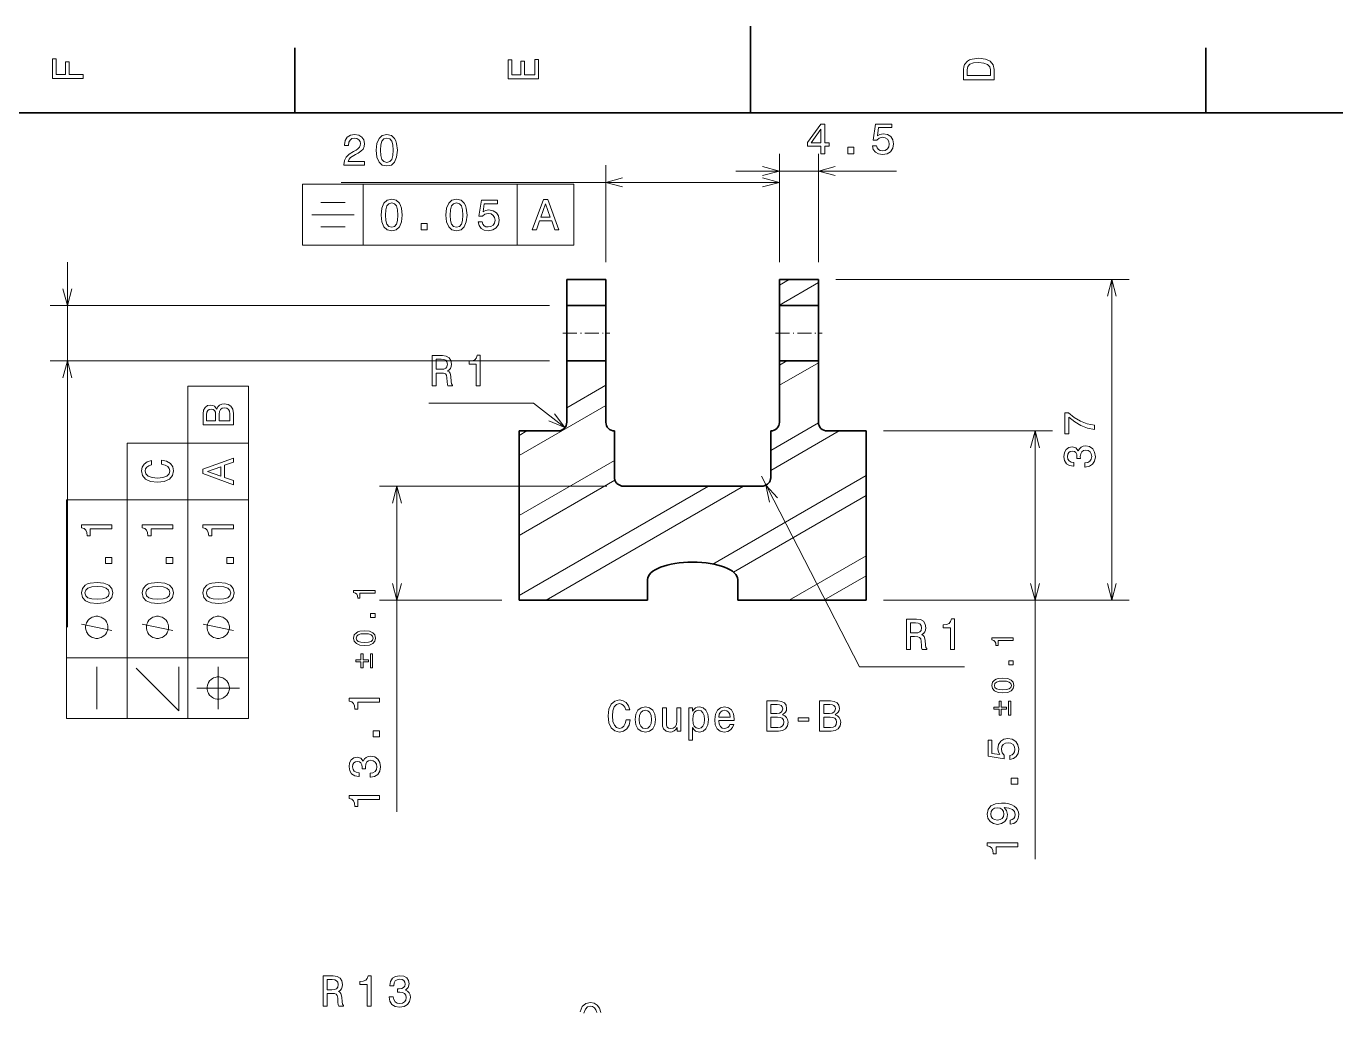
# Model space of a CAD drawing. Extents: x 0 to 420, y 0 to 297.
# Drawn here: x 126.5 to 277.5, y 183.5 to 297 of the extents above; entities that cross this region are included whole.
import ezdxf

# ---------------------------------------------------------------- set-up
doc = ezdxf.new("R2010")
doc.units = 0
doc.linetypes.add('DASHDOT', pattern=[18.5, 12, -3, 0.5, -3])

msp = doc.modelspace()

# ---------------------------------------------------------------- linework, layer by layer
at = {"color": 7, "lineweight": 35, "ltscale": 0.25}
msp.add_line((210, 287), (210, 297), dxfattribs=at)
at = {"color": 7, "lineweight": 35, "ltscale": 0.1875}
for p, q in [((157.5, 287), (157.5, 294.5)), ((262.5, 287), (262.5, 294.5))]:
    msp.add_line(p, q, dxfattribs=at)
at = {"color": 7, "lineweight": 35}
msp.add_line((410, 287), (10, 287), dxfattribs=at)
at = {"color": 7, "lineweight": 13, "ltscale": 0.312244}
for p, q in [((213.343613, 269.809387), (213.343613, 282.299164)), ((217.843613, 269.809387), (217.843613, 282.299164))]:
    msp.add_line(p, q, dxfattribs=at)
at = {"color": 7, "lineweight": 13, "ltscale": 0.279463}
for p, q in [((193.343613, 269.809387), (193.343613, 280.987915)), ((213.343613, 269.809387), (213.343613, 280.987915))]:
    msp.add_line(p, q, dxfattribs=at)
at = {"color": 7, "lineweight": 13, "ltscale": 0.462156}
msp.add_line((208.343613, 280.299164), (226.829834, 280.299164), dxfattribs=at)
at = {"color": 7, "lineweight": 13, "ltscale": 0.175}
for p, q in [((158.390213, 278.771973), (158.390213, 271.771973)), ((165.390213, 278.771973), (165.390213, 271.771973)), ((183.134308, 278.771973), (183.134308, 271.771973)), ((189.670319, 278.771973), (189.670319, 271.771973)), ((145.165482, 255.48851), (152.165482, 255.48851)), ((138.165482, 248.952484), (145.165482, 248.952484)), ((145.165482, 248.952484), (152.165482, 248.952484)), ((131.165482, 242.416458), (138.165482, 242.416458)), ((138.165482, 242.416458), (145.165482, 242.416458)), ((145.165482, 242.416458), (152.165482, 242.416458)), ((131.165482, 224.208389), (138.165482, 224.208389)), ((138.165482, 224.208389), (145.165482, 224.208389)), ((145.165482, 224.208389), (152.165482, 224.208389)), ((131.165482, 217.208389), (138.165482, 217.208389)), ((138.165482, 217.208389), (145.165482, 217.208389)), ((145.165482, 217.208389), (152.165482, 217.208389))]:
    msp.add_line(p, q, dxfattribs=at)
at = {"color": 7, "lineweight": 13}
for p, q in [((158.390213, 278.771973), (189.670319, 278.771973)), ((162.848297, 278.987915), (213.343613, 278.987915)), ((158.390213, 271.771973), (189.670319, 271.771973)), ((219.843613, 267.809387), (253.662369, 267.809387)), ((251.662369, 230.842697), (251.662369, 267.809387)), ((145.165482, 217.208389), (145.165482, 255.48851)), ((152.165482, 217.208389), (152.165482, 255.48851)), ((242.82312, 200.983337), (242.82312, 250.342697)), ((138.165482, 217.208389), (138.165482, 248.952484)), ((205.6642, 235.004288), (223.331512, 245.204514)), ((211.2659, 245.129822), (222.592453, 223.156525)), ((193.459473, 243.967697), (167.264511, 243.967697)), ((169.264511, 206.439423), (169.264511, 243.967697)), ((183.355713, 231.362076), (205.189285, 243.967697)), ((186.456116, 230.842697), (209.189285, 243.967697)), ((131.165482, 217.208389), (131.165482, 242.416458)), ((225.331512, 230.842697), (253.662369, 230.842697))]:
    msp.add_line(p, q, dxfattribs=at)
at = {"color": 34, "lineweight": 13}
for p, q in [((131.282928, 227.719315), (131.282928, 269.809387)), ((186.843613, 264.809387), (129.282928, 264.809387)), ((186.843613, 258.409363), (129.282928, 258.409363))]:
    msp.add_line(p, q, dxfattribs=at)
at = {"color": 7, "lineweight": 35, "ltscale": 0.1125}
for p, q in [((188.843613, 267.809387), (193.343613, 267.809387)), ((213.343613, 267.809387), (217.843613, 267.809387)), ((188.843613, 264.809387), (193.343613, 264.809387)), ((213.343613, 264.809387), (217.843613, 264.809387)), ((188.843613, 258.409363), (193.343613, 258.409363)), ((213.343613, 258.409363), (217.843613, 258.409363))]:
    msp.add_line(p, q, dxfattribs=at)
at = {"color": 7, "lineweight": 35, "ltscale": 0.075}
for p, q in [((188.843613, 264.809387), (188.843613, 267.809387)), ((193.343613, 264.809387), (193.343613, 267.809387)), ((213.343613, 264.809387), (213.343613, 267.809387)), ((217.843613, 264.809387), (217.843613, 267.809387))]:
    msp.add_line(p, q, dxfattribs=at)
at = {"color": 7, "lineweight": 13, "ltscale": 0.032928}
msp.add_line((213.343613, 267.150818), (214.484283, 267.809387), dxfattribs=at)
at = {"color": 7, "lineweight": 13, "ltscale": 0.129904}
for p, q in [((213.343613, 264.8414), (217.843613, 267.439484)), ((213.343613, 255.603806), (217.843613, 258.201874)), ((188.843613, 253.005722), (193.343613, 255.603806))]:
    msp.add_line(p, q, dxfattribs=at)
at = {"color": 7, "lineweight": 35, "ltscale": 0.08}
for p, q in [((188.843613, 261.609375), (188.843613, 264.809387)), ((193.343613, 261.609375), (193.343613, 264.809387)), ((213.343613, 261.609375), (213.343613, 264.809387)), ((217.843613, 261.609375), (217.843613, 264.809387)), ((188.843613, 258.409363), (188.843613, 261.609375)), ((193.343613, 258.409363), (193.343613, 261.609375)), ((213.343613, 258.409363), (213.343613, 261.609375)), ((217.843613, 258.409363), (217.843613, 261.609375))]:
    msp.add_line(p, q, dxfattribs=at)
at = {"color": 7, "lineweight": 13, "ltscale": 0.001601}
msp.add_line((193.288132, 264.809387), (193.343613, 264.8414), dxfattribs=at)
at = {"color": 7, "linetype": 'DASHDOT', "lineweight": 13, "ltscale": 0.135}
for p, q in [((188.393616, 261.609375), (193.79361, 261.609375)), ((212.893616, 261.609375), (218.29361, 261.609375))]:
    msp.add_line(p, q, dxfattribs=at)
at = {"color": 7, "lineweight": 35, "ltscale": 0.176667}
for p, q in [((188.843613, 251.342697), (188.843613, 258.409363)), ((193.343613, 251.342697), (193.343613, 258.409363)), ((213.343613, 251.342697), (213.343613, 258.409363)), ((217.843613, 251.342697), (217.843613, 258.409363))]:
    msp.add_line(p, q, dxfattribs=at)
at = {"color": 7, "lineweight": 13, "ltscale": 0.024808}
msp.add_line((213.343613, 257.913208), (214.203003, 258.409363), dxfattribs=at)
at = {"color": 7, "lineweight": 13, "ltscale": 0.301801}
for p, q in [((185.012253, 253.539825), (172.940201, 253.539825)), ((222.592453, 223.156525), (234.66449, 223.156525))]:
    msp.add_line(p, q, dxfattribs=at)
at = {"color": 7, "lineweight": 13, "ltscale": 0.288326}
msp.add_line((183.355713, 247.527893), (193.343613, 253.294403), dxfattribs=at)
at = {"color": 7, "lineweight": 13, "ltscale": 0.114596}
msp.add_line((188.633652, 250.72963), (185.012253, 253.539825), dxfattribs=at)
at = {"color": 7, "lineweight": 13, "ltscale": 0.158589}
msp.add_line((212.352478, 248.103363), (217.846146, 251.275146), dxfattribs=at)
at = {"color": 7, "lineweight": 35, "ltscale": 0.4875}
for p, q in [((183.355713, 230.842697), (183.355713, 250.342697)), ((223.331512, 230.842697), (223.331512, 250.342697))]:
    msp.add_line(p, q, dxfattribs=at)
at = {"color": 7, "lineweight": 35, "ltscale": 0.112197}
for p, q in [((183.355713, 250.342697), (187.843613, 250.342697)), ((218.843613, 250.342697), (223.331512, 250.342697))]:
    msp.add_line(p, q, dxfattribs=at)
at = {"color": 7, "lineweight": 13, "ltscale": 0.025271}
msp.add_line((183.355713, 249.83728), (184.23111, 250.342697), dxfattribs=at)
at = {"color": 7, "lineweight": 35, "ltscale": 0.134376}
for p, q in [((194.334747, 244.967697), (194.334747, 250.342743)), ((212.352478, 244.967697), (212.352478, 250.342743))]:
    msp.add_line(p, q, dxfattribs=at)
at = {"color": 7, "lineweight": 13, "ltscale": 0.227436}
msp.add_line((212.352478, 245.793976), (220.23111, 250.342697), dxfattribs=at)
at = {"color": 7, "lineweight": 13, "ltscale": 0.48729}
for p, q in [((225.331512, 250.342697), (244.82312, 250.342697)), ((225.331512, 230.842697), (244.82312, 230.842697))]:
    msp.add_line(p, q, dxfattribs=at)
at = {"color": 7, "lineweight": 13, "ltscale": 0.316937}
msp.add_line((183.355713, 240.599686), (194.334747, 246.938431), dxfattribs=at)
at = {"color": 7, "lineweight": 13, "ltscale": 0.318495}
msp.add_line((183.355713, 238.290283), (194.388718, 244.660187), dxfattribs=at)
at = {"color": 7, "lineweight": 35, "ltscale": 0.394207}
msp.add_line((195.459473, 243.967697), (211.227753, 243.967697), dxfattribs=at)
at = {"color": 7, "lineweight": 13, "ltscale": 0.441245}
msp.add_line((208.046341, 234.070221), (223.331512, 242.895111), dxfattribs=at)
at = {"color": 7, "lineweight": 13, "ltscale": 0.256211}
msp.add_line((214.456116, 230.842697), (223.331512, 235.966904), dxfattribs=at)
at = {"color": 7, "lineweight": 35, "ltscale": 0.000256}
msp.add_line((203.348724, 235.217651), (203.338501, 235.217651), dxfattribs=at)
at = {"color": 7, "lineweight": 35, "ltscale": 0.059375}
for p, q in [((198.137421, 233.217697), (198.137421, 230.842697)), ((208.549805, 233.217697), (208.549805, 230.842697))]:
    msp.add_line(p, q, dxfattribs=at)
at = {"color": 7, "lineweight": 13, "ltscale": 0.14074}
msp.add_line((218.456116, 230.842697), (223.331512, 233.657501), dxfattribs=at)
at = {"color": 7, "lineweight": 13, "ltscale": 0.35228}
msp.add_line((181.355713, 230.842697), (167.264511, 230.842697), dxfattribs=at)
at = {"color": 7, "lineweight": 35, "ltscale": 0.369543}
for p, q in [((183.355713, 230.842697), (198.137421, 230.842697)), ((208.549805, 230.842697), (223.331512, 230.842697))]:
    msp.add_line(p, q, dxfattribs=at)
at = {"color": 7, "lineweight": 13}
for points in [[(133.083206, 290.966156), (133.083206, 291.43515), (131.474411, 291.43515), (131.474411, 292.907776), (131.055832, 292.907776), (131.055832, 291.43515), (130.006836, 291.43515), (130.006836, 293.245697), (129.583206, 293.245697), (129.583206, 290.966156)], [(185.583206, 290.940918), (185.583206, 293.159943), (185.159576, 293.159943), (185.159576, 291.404907), (183.974411, 291.404907), (183.974411, 292.968292), (183.555832, 292.968292), (183.555832, 291.404907), (182.506836, 291.404907), (182.506836, 293.119598), (182.083206, 293.119598), (182.083206, 290.940918)], [(234.583206, 291.994965), (234.583206, 290.829987), (238.083206, 290.829987), (238.083206, 291.994965), (237.97226, 292.544678), (237.634354, 292.953186), (237.084641, 293.205353), (236.333206, 293.296112), (235.566635, 293.215424), (235.264038, 293.114563), (235.021973, 292.973358), (234.694153, 292.56485), (234.613464, 292.297546)], [(235.001801, 291.959656), (235.077438, 292.342957), (235.309433, 292.605194), (235.722977, 292.761536), (236.333206, 292.811951), (236.923264, 292.7565), (237.336807, 292.600159), (237.583923, 292.332855), (237.664612, 291.959656), (237.664612, 291.299011), (235.001801, 291.299011)], [(218.117157, 282.299164), (218.571045, 282.299164), (218.571045, 283.166595), (219.070328, 283.166595), (219.070328, 283.570068), (218.571045, 283.570068), (218.571045, 285.723511), (218.112122, 285.723511), (216.578979, 283.610413), (216.578979, 283.166595), (218.117157, 283.166595)], [(224.061111, 283.211975), (224.172058, 282.798431), (224.419174, 282.475677), (224.782288, 282.273956), (225.246262, 282.198303), (225.75563, 282.289063), (226.154053, 282.536194), (226.406204, 282.929565), (226.502029, 283.433899), (226.41629, 283.902893), (226.174225, 284.271057), (225.795975, 284.508087), (225.306778, 284.593842), (224.928543, 284.533325), (224.636032, 284.366882), (224.777252, 285.309967), (226.310394, 285.309967), (226.310394, 285.723511), (224.439346, 285.723511), (224.161972, 283.867615), (224.56543, 283.867615), (224.857941, 284.104645), (225.23114, 284.190369), (225.553894, 284.134888), (225.801025, 283.973511), (225.957367, 283.72641), (226.012833, 283.408661), (225.957367, 283.090942), (225.795975, 282.843842), (225.548859, 282.6875), (225.23114, 282.632019), (224.963837, 282.667328), (224.75708, 282.783325), (224.605774, 282.964874), (224.530121, 283.211975)], [(163.135773, 280.987915), (165.541382, 280.987915), (165.541382, 281.421631), (163.640091, 281.421631), (163.746002, 281.658661), (163.927551, 281.855347), (164.48735, 282.213409), (164.784912, 282.364716), (165.117752, 282.581573), (165.354797, 282.83374), (165.490952, 283.131287), (165.541382, 283.469177), (165.455658, 283.892822), (165.218628, 284.225677), (164.855515, 284.437469), (164.38649, 284.513123), (163.902344, 284.427399), (163.53418, 284.190369), (163.29715, 283.812134), (163.216461, 283.312836), (163.216461, 283.242249), (163.6754, 283.242249), (163.6754, 283.282593), (163.720779, 283.625519), (163.856949, 283.877686), (164.073807, 284.039063), (164.361267, 284.094543), (164.653778, 284.044098), (164.870636, 283.91803), (165.011841, 283.721344), (165.062286, 283.474243), (165.026978, 283.242249), (164.931152, 283.045563), (164.769775, 282.874084), (164.547867, 282.722778), (164.25032, 282.561401), (163.756088, 282.248718), (163.408112, 281.915863), (163.201324, 281.512421), (163.135773, 281.003052)], [(166.886917, 282.697571), (166.96257, 281.905792), (167.1996, 281.340942), (167.57785, 280.997986), (168.102341, 280.887054), (168.621796, 280.997986), (169.000031, 281.340942), (169.232025, 281.905792), (169.312714, 282.697571), (169.232025, 283.484314), (169.1362, 283.796997), (169.000031, 284.054199), (168.621796, 284.397125), (168.102341, 284.513123), (167.57785, 284.397125), (167.1996, 284.049164), (166.96257, 283.484314)], [(167.371063, 282.697571), (167.411423, 283.3078), (167.537506, 283.746552), (167.764435, 284.003754), (168.102341, 284.094543), (168.435196, 284.003754), (168.66214, 283.746552), (168.788223, 283.3078), (168.828568, 282.697571), (168.788223, 282.082306), (168.66214, 281.643524), (168.435196, 281.386322), (168.102341, 281.300598), (167.764435, 281.386322), (167.537506, 281.643524), (167.411423, 282.082306)], [(217.002609, 283.570068), (218.117157, 285.138489), (218.117157, 283.570068)], [(221.227814, 282.299164), (221.923782, 282.299164), (221.923782, 283.050598), (221.227814, 283.050598)], [(173.333572, 255.539825), (173.802597, 255.539825), (173.802597, 257.017487), (174.281708, 257.017487), (174.634735, 257.00235), (174.856628, 256.931763), (174.977676, 256.76532), (175.028107, 256.467773), (175.053314, 256.013885), (175.083572, 255.716339), (175.144104, 255.539825), (175.67363, 255.539825), (175.67363, 255.635651), (175.557648, 255.776855), (175.517303, 256.039093), (175.481995, 256.603943), (175.396255, 257.022522), (175.280258, 257.153656), (175.098709, 257.249481), (175.300446, 257.375549), (175.44165, 257.552063), (175.532425, 257.773987), (175.562683, 258.04126), (175.492081, 258.464905), (175.290344, 258.782623), (174.957504, 258.974274), (174.503601, 259.039825), (173.333572, 259.039825)], [(174.372482, 258.611145), (174.680115, 258.580902), (174.896973, 258.485077), (175.033142, 258.308563), (175.078537, 258.031189), (175.028107, 257.738678), (174.891937, 257.562164), (174.659943, 257.471375), (174.342224, 257.446167), (173.802597, 257.446167), (173.802597, 258.611145)], [(178.403458, 255.539825), (178.862396, 255.539825), (178.862396, 259.065033), (178.519455, 259.065033), (178.42868, 258.757416), (178.247131, 258.550629), (177.969742, 258.429596), (177.586456, 258.389252), (177.586456, 258.031189), (178.403458, 258.031189)], [(249.662369, 250.493042), (249.662369, 251.002411), (248.830231, 251.168823), (248.053574, 251.461334), (247.332397, 251.874878), (246.656601, 252.414505), (246.238022, 252.414505), (246.238022, 250.013931), (246.696945, 250.013931), (246.696945, 251.930359), (247.377777, 251.37561), (248.088882, 250.957016), (248.845367, 250.664505)], [(248.562943, 246.187134), (248.598251, 246.187134), (249.082397, 246.267822), (249.445511, 246.504852), (249.67749, 246.878052), (249.763229, 247.372284), (249.67749, 247.89679), (249.455597, 248.290161), (249.10257, 248.542313), (248.648682, 248.633087), (248.351135, 248.592743), (248.109055, 248.481796), (247.922455, 248.300247), (247.786285, 248.058167), (247.513947, 248.385971), (247.080231, 248.501968), (246.686859, 248.426331), (246.389313, 248.209457), (246.202713, 247.856445), (246.137146, 247.372284), (246.21785, 246.918396), (246.439743, 246.570419), (246.79277, 246.343475), (247.261795, 246.267822), (247.297089, 246.267822), (247.297089, 246.716675), (246.974335, 246.757019), (246.74234, 246.888138), (246.601135, 247.09996), (246.55069, 247.397507), (246.591034, 247.65976), (246.696945, 247.851395), (246.868423, 247.967392), (247.100403, 248.012772), (247.347534, 247.967392), (247.513947, 247.846344), (247.614822, 247.634537), (247.645081, 247.347076), (247.64003, 247.150391), (248.038452, 247.150391), (248.028366, 247.397507), (248.073761, 247.715225), (248.194794, 247.952255), (248.391479, 248.093475), (248.648682, 248.143906), (248.941193, 248.088425), (249.158051, 247.942169), (249.29422, 247.71019), (249.3396, 247.402542), (249.289169, 247.084824), (249.137878, 246.852829), (248.895798, 246.706589), (248.562943, 246.651108)], [(136.415482, 239.057663), (136.415482, 239.516602), (132.890259, 239.516602), (132.890259, 239.17366), (133.197906, 239.082886), (133.404678, 238.901321), (133.525711, 238.623947), (133.566055, 238.240662), (133.924133, 238.240662), (133.924133, 239.057663)], [(143.415482, 239.057663), (143.415482, 239.516602), (139.890259, 239.516602), (139.890259, 239.17366), (140.197906, 239.082886), (140.404678, 238.901321), (140.525711, 238.623947), (140.566055, 238.240662), (140.924133, 238.240662), (140.924133, 239.057663)], [(150.415482, 239.057663), (150.415482, 239.516602), (146.890259, 239.516602), (146.890259, 239.17366), (147.197906, 239.082886), (147.404678, 238.901321), (147.525711, 238.623947), (147.566055, 238.240662), (147.924133, 238.240662), (147.924133, 239.057663)], [(136.415482, 235.064438), (136.415482, 235.760406), (135.664047, 235.760406), (135.664047, 235.064438)], [(143.415482, 235.064438), (143.415482, 235.760406), (142.664047, 235.760406), (142.664047, 235.064438)], [(150.415482, 235.064438), (150.415482, 235.760406), (149.664047, 235.760406), (149.664047, 235.064438)], [(134.705826, 230.460983), (135.49762, 230.536636), (136.062454, 230.773666), (136.405396, 231.151901), (136.516342, 231.676407), (136.405396, 232.195847), (136.062454, 232.574097), (135.49762, 232.806076), (134.705826, 232.88678), (133.919083, 232.806076), (133.6064, 232.710266), (133.349197, 232.574097), (133.006256, 232.195847), (132.890259, 231.676407), (133.006256, 231.151901), (133.354248, 230.773666), (133.919083, 230.536636)], [(141.705826, 230.460983), (142.49762, 230.536636), (143.062454, 230.773666), (143.405396, 231.151901), (143.516342, 231.676407), (143.405396, 232.195847), (143.062454, 232.574097), (142.49762, 232.806076), (141.705826, 232.88678), (140.919083, 232.806076), (140.6064, 232.710266), (140.349197, 232.574097), (140.006256, 232.195847), (139.890259, 231.676407), (140.006256, 231.151901), (140.354248, 230.773666), (140.919083, 230.536636)], [(148.705826, 230.460983), (149.49762, 230.536636), (150.062454, 230.773666), (150.405396, 231.151901), (150.516342, 231.676407), (150.405396, 232.195847), (150.062454, 232.574097), (149.49762, 232.806076), (148.705826, 232.88678), (147.919083, 232.806076), (147.6064, 232.710266), (147.349197, 232.574097), (147.006256, 232.195847), (146.890259, 231.676407), (147.006256, 231.151901), (147.354248, 230.773666), (147.919083, 230.536636)], [(134.705826, 230.945129), (134.095596, 230.985474), (133.65683, 231.111557), (133.399628, 231.338501), (133.308853, 231.676407), (133.399628, 232.009247), (133.65683, 232.236206), (134.095596, 232.362274), (134.705826, 232.402618), (135.321106, 232.362274), (135.759857, 232.236206), (136.017059, 232.009247), (136.102798, 231.676407), (136.017059, 231.338501), (135.759857, 231.111557), (135.321106, 230.985474)], [(141.705826, 230.945129), (141.095596, 230.985474), (140.65683, 231.111557), (140.399628, 231.338501), (140.308853, 231.676407), (140.399628, 232.009247), (140.65683, 232.236206), (141.095596, 232.362274), (141.705826, 232.402618), (142.321106, 232.362274), (142.759857, 232.236206), (143.017059, 232.009247), (143.102798, 231.676407), (143.017059, 231.338501), (142.759857, 231.111557), (142.321106, 230.985474)], [(148.705826, 230.945129), (148.095596, 230.985474), (147.65683, 231.111557), (147.399628, 231.338501), (147.308853, 231.676407), (147.399628, 232.009247), (147.65683, 232.236206), (148.095596, 232.362274), (148.705826, 232.402618), (149.321106, 232.362274), (149.759857, 232.236206), (150.017059, 232.009247), (150.102798, 231.676407), (150.017059, 231.338501), (149.759857, 231.111557), (149.321106, 230.985474)], [(166.739502, 231.628235), (166.739502, 231.949493), (164.271851, 231.949493), (164.271851, 231.709427), (164.487213, 231.645889), (164.631943, 231.518799), (164.716675, 231.324631), (164.744904, 231.056335), (164.99556, 231.056335), (164.99556, 231.628235)], [(134.665482, 228.99173), (134.548813, 228.99173), (134.315475, 228.933395), (134.140488, 228.875061), (134.023819, 228.816727), (133.848816, 228.700058), (133.673813, 228.525055), (133.557144, 228.350052), (133.49881, 228.233383), (133.440475, 228.058395), (133.382141, 227.825058), (133.382141, 227.708389), (133.382141, 227.591721), (133.440475, 227.358383), (133.49881, 227.183395), (133.557144, 227.066727), (133.673813, 226.891724), (133.848816, 226.716721), (134.023819, 226.600052), (134.140488, 226.541718), (134.315475, 226.483383), (134.548813, 226.425049), (134.665482, 226.425049), (134.78215, 226.425049), (135.015488, 226.483383), (135.190475, 226.541718), (135.307144, 226.600052), (135.482147, 226.716721), (135.65715, 226.891724), (135.773819, 227.066727), (135.832153, 227.183395), (135.890488, 227.358383), (135.948822, 227.591721), (135.948822, 227.708389), (135.948822, 227.825058), (135.890488, 228.058395), (135.832153, 228.233383), (135.773819, 228.350052), (135.65715, 228.525055), (135.482147, 228.700058), (135.307144, 228.816727), (135.190475, 228.875061), (135.015488, 228.933395), (134.78215, 228.99173)], [(141.665482, 228.99173), (141.548813, 228.99173), (141.315475, 228.933395), (141.140488, 228.875061), (141.023819, 228.816727), (140.848816, 228.700058), (140.673813, 228.525055), (140.557144, 228.350052), (140.49881, 228.233383), (140.440475, 228.058395), (140.382141, 227.825058), (140.382141, 227.708389), (140.382141, 227.591721), (140.440475, 227.358383), (140.49881, 227.183395), (140.557144, 227.066727), (140.673813, 226.891724), (140.848816, 226.716721), (141.023819, 226.600052), (141.140488, 226.541718), (141.315475, 226.483383), (141.548813, 226.425049), (141.665482, 226.425049), (141.78215, 226.425049), (142.015488, 226.483383), (142.190475, 226.541718), (142.307144, 226.600052), (142.482147, 226.716721), (142.65715, 226.891724), (142.773819, 227.066727), (142.832153, 227.183395), (142.890488, 227.358383), (142.948822, 227.591721), (142.948822, 227.708389), (142.948822, 227.825058), (142.890488, 228.058395), (142.832153, 228.233383), (142.773819, 228.350052), (142.65715, 228.525055), (142.482147, 228.700058), (142.307144, 228.816727), (142.190475, 228.875061), (142.015488, 228.933395), (141.78215, 228.99173)], [(148.665482, 228.99173), (148.548813, 228.99173), (148.315475, 228.933395), (148.140488, 228.875061), (148.023819, 228.816727), (147.848816, 228.700058), (147.673813, 228.525055), (147.557144, 228.350052), (147.49881, 228.233383), (147.440475, 228.058395), (147.382141, 227.825058), (147.382141, 227.708389), (147.382141, 227.591721), (147.440475, 227.358383), (147.49881, 227.183395), (147.557144, 227.066727), (147.673813, 226.891724), (147.848816, 226.716721), (148.023819, 226.600052), (148.140488, 226.541718), (148.315475, 226.483383), (148.548813, 226.425049), (148.665482, 226.425049), (148.78215, 226.425049), (149.015488, 226.483383), (149.190475, 226.541718), (149.307144, 226.600052), (149.482147, 226.716721), (149.65715, 226.891724), (149.773819, 227.066727), (149.832153, 227.183395), (149.890488, 227.358383), (149.948822, 227.591721), (149.948822, 227.708389), (149.948822, 227.825058), (149.890488, 228.058395), (149.832153, 228.233383), (149.773819, 228.350052), (149.65715, 228.525055), (149.482147, 228.700058), (149.307144, 228.816727), (149.190475, 228.875061), (149.015488, 228.933395), (148.78215, 228.99173)], [(166.739502, 228.832977), (166.739502, 229.320145), (166.213501, 229.320145), (166.213501, 228.832977)], [(227.985825, 225.156525), (228.454849, 225.156525), (228.454849, 226.634186), (228.933945, 226.634186), (229.286972, 226.619064), (229.508881, 226.548462), (229.629913, 226.382034), (229.680344, 226.084473), (229.705566, 225.630585), (229.735825, 225.333038), (229.796341, 225.156525), (230.325882, 225.156525), (230.325882, 225.25235), (230.209885, 225.393555), (230.16954, 225.655807), (230.134232, 226.220642), (230.048508, 226.639236), (229.93251, 226.770355), (229.750946, 226.86618), (229.952682, 226.992264), (230.093887, 227.168777), (230.184662, 227.390671), (230.214935, 227.657959), (230.144318, 228.081589), (229.942596, 228.399323), (229.609741, 228.590958), (229.155853, 228.656525), (227.985825, 228.656525)], [(229.024719, 228.227844), (229.332367, 228.197586), (229.549225, 228.101776), (229.685394, 227.925262), (229.730774, 227.647873), (229.680344, 227.355377), (229.544174, 227.178864), (229.312195, 227.088074), (228.994476, 227.062866), (228.454849, 227.062866), (228.454849, 228.227844)], [(233.05571, 225.156525), (233.514648, 225.156525), (233.514648, 228.681732), (233.171707, 228.681732), (233.080933, 228.3741), (232.899368, 228.167328), (232.621994, 228.046295), (232.238708, 228.005951), (232.238708, 227.647873), (233.05571, 227.647873)], [(165.542755, 225.61055), (166.097, 225.663513), (166.492386, 225.829437), (166.732452, 226.094193), (166.81012, 226.461349), (166.732452, 226.824966), (166.492386, 227.089737), (166.097, 227.252121), (165.542755, 227.308609), (164.992035, 227.252121), (164.773163, 227.185043), (164.593109, 227.089737), (164.353058, 226.824966), (164.271851, 226.461349), (164.353058, 226.094193), (164.596649, 225.829437), (164.992035, 225.663513)], [(165.542755, 225.949463), (165.115585, 225.977707), (164.808456, 226.065964), (164.628418, 226.224823), (164.564865, 226.461349), (164.628418, 226.694336), (164.808456, 226.85321), (165.115585, 226.941467), (165.542755, 226.969696), (165.97345, 226.941467), (166.280579, 226.85321), (166.460617, 226.694336), (166.52063, 226.461349), (166.460617, 226.224823), (166.280579, 226.065964), (165.97345, 225.977707)], [(240.298126, 226.17215), (240.298126, 226.493408), (237.830475, 226.493408), (237.830475, 226.253342), (238.045807, 226.189804), (238.190552, 226.062714), (238.275284, 225.868546), (238.303528, 225.60025), (238.554169, 225.60025), (238.554169, 226.17215)], [(165.96991, 223.722565), (165.96991, 223.966156), (165.359177, 223.966156), (165.359177, 224.665146), (165.119125, 224.665146), (165.119125, 223.966156), (164.511917, 223.966156), (164.511917, 223.722565), (165.119125, 223.722565), (165.119125, 223.023575), (165.359177, 223.023575), (165.359177, 223.722565)], [(166.209976, 223.023575), (166.453552, 223.023575), (166.453552, 224.665146), (166.209976, 224.665146)], [(240.298126, 223.376892), (240.298126, 223.864059), (239.77211, 223.864059), (239.77211, 223.376892)], [(148.665482, 221.99173), (148.548813, 221.99173), (148.315475, 221.933395), (148.140488, 221.875061), (148.023819, 221.816727), (147.848816, 221.700058), (147.673813, 221.525055), (147.557144, 221.350052), (147.49881, 221.233383), (147.440475, 221.058395), (147.382141, 220.825058), (147.382141, 220.708389), (147.382141, 220.591721), (147.440475, 220.358383), (147.49881, 220.183395), (147.557144, 220.066727), (147.673813, 219.891724), (147.848816, 219.716721), (148.023819, 219.600052), (148.140488, 219.541718), (148.315475, 219.483383), (148.548813, 219.425064), (148.665482, 219.425064), (148.78215, 219.425064), (149.015488, 219.483383), (149.190475, 219.541718), (149.307144, 219.600052), (149.482147, 219.716721), (149.65715, 219.891724), (149.773819, 220.066727), (149.832153, 220.183395), (149.890488, 220.358383), (149.948822, 220.591721), (149.948822, 220.708389), (149.948822, 220.825058), (149.890488, 221.058395), (149.832153, 221.233383), (149.773819, 221.350052), (149.65715, 221.525055), (149.482147, 221.700058), (149.307144, 221.816727), (149.190475, 221.875061), (149.015488, 221.933395), (148.78215, 221.99173)], [(239.101364, 220.154465), (239.655609, 220.207428), (240.050995, 220.373352), (240.291061, 220.638123), (240.368729, 221.005264), (240.291061, 221.368881), (240.050995, 221.633652), (239.655609, 221.796036), (239.101364, 221.852524), (238.550644, 221.796036), (238.331757, 221.728973), (238.151718, 221.633652), (237.911667, 221.368881), (237.830475, 221.005264), (237.911667, 220.638123), (238.155243, 220.373352), (238.550644, 220.207428)], [(239.101364, 220.493378), (238.674194, 220.521622), (238.367065, 220.609879), (238.187027, 220.768738), (238.123474, 221.005264), (238.187027, 221.238251), (238.367065, 221.397125), (238.674194, 221.485382), (239.101364, 221.513611), (239.532043, 221.485382), (239.839188, 221.397125), (240.019226, 221.238251), (240.079239, 221.005264), (240.019226, 220.768738), (239.839188, 220.609879), (239.532043, 220.521622)], [(167.264511, 219.074738), (167.264511, 219.533661), (163.739288, 219.533661), (163.739288, 219.190735), (164.046936, 219.099945), (164.253708, 218.918396), (164.374741, 218.641022), (164.415085, 218.257736), (164.773163, 218.257736), (164.773163, 219.074738)], [(195.678619, 217.037216), (195.577759, 216.613586), (195.411331, 216.310989), (195.179352, 216.12439), (194.907013, 216.063873), (194.579208, 216.154663), (194.322006, 216.426987), (194.150528, 216.870789), (194.095047, 217.486069), (194.150528, 218.096298), (194.316956, 218.545151), (194.574158, 218.817474), (194.907013, 218.9133), (195.149094, 218.862869), (195.355865, 218.721664), (195.517242, 218.49472), (195.628189, 218.182037), (196.1073, 218.182037), (195.956009, 218.661148), (195.693756, 219.024246), (195.335693, 219.251205), (194.907013, 219.331894), (194.372437, 219.205811), (193.963928, 218.852783), (193.701675, 218.272812), (193.610901, 217.486069), (193.701675, 216.699326), (193.963928, 216.119354), (194.372437, 215.761292), (194.907013, 215.640244), (195.376038, 215.736069), (195.754272, 216.003357), (196.021561, 216.442123), (196.162781, 217.037216)], [(213.70816, 217.627274), (214.061188, 217.919785), (214.151978, 218.11647), (214.182236, 218.358551), (214.116669, 218.736786), (213.919983, 219.009125), (213.602264, 219.175552), (213.158447, 219.236069), (211.912781, 219.236069), (211.912781, 215.736069), (213.229065, 215.736069), (213.698074, 215.806671), (214.046066, 216.013443), (214.262924, 216.341263), (214.338562, 216.785065), (214.293182, 217.082611), (214.17215, 217.329727), (213.975464, 217.511292)], [(219.780212, 217.627274), (220.13324, 217.919785), (220.224014, 218.11647), (220.254272, 218.358551), (220.188721, 218.736786), (219.992035, 219.009125), (219.674301, 219.175552), (219.230499, 219.236069), (217.984818, 219.236069), (217.984818, 215.736069), (219.301102, 215.736069), (219.770126, 215.806671), (220.118103, 216.013443), (220.334961, 216.341263), (220.410614, 216.785065), (220.365234, 217.082611), (220.244186, 217.329727), (220.047501, 217.511292)], [(239.528519, 218.266479), (239.528519, 218.510071), (238.917786, 218.510071), (238.917786, 219.209061), (238.677734, 219.209061), (238.677734, 218.510071), (238.070526, 218.510071), (238.070526, 218.266479), (238.677734, 218.266479), (238.677734, 217.56749), (238.917786, 217.56749), (238.917786, 218.266479)], [(239.768585, 217.56749), (240.012177, 217.56749), (240.012177, 219.209061), (239.768585, 219.209061)], [(196.72258, 217.087646), (196.803268, 216.472382), (197.035248, 216.018494), (197.403412, 215.736069), (197.897644, 215.640244), (198.386841, 215.736069), (198.75499, 216.013443), (198.986984, 216.467331), (199.072723, 217.087646), (198.986984, 217.702927), (198.75499, 218.161865), (198.386841, 218.43924), (197.897644, 218.5401), (197.403412, 218.43924), (197.035248, 218.156815), (196.803268, 217.702927)], [(197.176468, 217.092697), (197.221848, 217.546585), (197.363068, 217.87439), (197.590012, 218.076126), (197.897644, 218.146729), (198.200241, 218.076126), (198.427185, 217.87944), (198.56839, 217.546585), (198.618835, 217.092697), (198.56839, 216.633759), (198.427185, 216.300903), (198.200241, 216.099182), (197.897644, 216.033615), (197.590012, 216.099182), (197.363068, 216.300903), (197.221848, 216.633759)], [(201.977615, 218.444275), (201.533813, 218.444275), (201.533813, 216.880875), (201.483383, 216.517776), (201.337128, 216.255524), (201.110184, 216.094131), (200.812637, 216.043701), (200.575607, 216.084045), (200.424301, 216.205093), (200.338562, 216.411865), (200.31839, 216.704361), (200.31839, 218.444275), (199.874588, 218.444275), (199.874588, 216.664017), (199.889725, 216.305954), (199.98555, 216.008408), (200.278046, 215.736069), (200.74707, 215.640244), (200.999237, 215.675552), (201.216095, 215.766327), (201.402695, 215.922668), (201.553986, 216.149612), (201.553986, 215.736069), (201.977615, 215.736069)], [(203.34433, 218.025696), (203.34433, 218.444275), (202.900528, 218.444275), (202.900528, 214.687073), (203.34433, 214.687073), (203.34433, 216.149612), (203.500671, 215.912582), (203.677185, 215.756241), (204.120987, 215.640244), (204.544617, 215.736069), (204.877472, 216.023529), (205.09433, 216.477417), (205.175018, 217.092697), (205.09433, 217.702927), (204.877472, 218.156815), (204.544617, 218.43924), (204.120987, 218.5401), (203.878922, 218.509842), (203.67215, 218.414017), (203.495636, 218.25264)], [(204.045349, 216.038666), (203.747787, 216.104218), (203.53093, 216.305954), (203.39476, 216.633759), (203.34938, 217.092697), (203.39476, 217.546585), (203.53093, 217.87439), (203.747787, 218.071075), (204.045349, 218.141693), (204.317673, 218.071075), (204.534531, 217.869354), (204.6707, 217.54155), (204.72113, 217.092697), (204.6707, 216.638809), (204.534531, 216.305954), (204.317673, 216.104218)], [(206.350098, 216.961578), (208.12532, 216.961578), (208.130356, 217.16835), (208.049667, 217.748322), (207.827759, 218.182037), (207.474731, 218.444275), (207.005722, 218.5401), (206.546783, 218.43924), (206.193756, 218.156815), (205.966812, 217.697891), (205.886124, 217.092697), (205.961761, 216.472382), (206.188721, 216.018494), (206.536697, 215.736069), (206.990585, 215.640244), (207.383957, 215.705811), (207.706726, 215.877274), (207.943756, 216.149612), (208.079926, 216.512726), (207.641159, 216.512726), (207.550385, 216.310989), (207.419266, 216.159698), (207.046066, 216.038666), (206.758606, 216.094131), (206.541733, 216.270645), (206.400528, 216.558121), (206.350098, 216.946442)], [(206.350098, 217.334778), (206.405579, 217.682755), (206.541733, 217.939957), (206.748505, 218.096298), (207.020844, 218.151779), (207.288132, 218.096298), (207.494904, 217.939957), (207.620987, 217.682755), (207.666382, 217.334778)], [(213.062637, 217.783615), (212.376755, 217.783615), (212.376755, 218.817474), (213.102982, 218.817474), (213.375305, 218.787216), (213.566956, 218.696442), (213.682953, 218.5401), (213.723297, 218.308121), (213.677902, 218.076126), (213.55687, 217.914749), (213.350098, 217.813873)], [(213.173584, 216.154663), (212.376755, 216.154663), (212.376755, 217.359985), (213.128189, 217.359985), (213.445923, 217.324692), (213.672867, 217.218781), (213.809036, 217.037216), (213.854416, 216.774979), (213.809036, 216.497589), (213.682953, 216.305954), (213.47113, 216.189957)], [(219.134674, 217.783615), (218.448807, 217.783615), (218.448807, 218.817474), (219.175018, 218.817474), (219.447357, 218.787216), (219.639008, 218.696442), (219.755005, 218.5401), (219.795349, 218.308121), (219.749954, 218.076126), (219.628922, 217.914749), (219.42215, 217.813873)], [(219.245636, 216.154663), (218.448807, 216.154663), (218.448807, 217.359985), (219.200241, 217.359985), (219.51796, 217.324692), (219.744904, 217.218781), (219.881073, 217.037216), (219.926468, 216.774979), (219.881073, 216.497589), (219.755005, 216.305954), (219.543182, 216.189957)], [(215.503555, 216.890961), (216.724014, 216.890961), (216.724014, 217.289383), (215.503555, 217.289383)], [(167.264511, 215.081512), (167.264511, 215.777466), (166.513062, 215.777466), (166.513062, 215.081512)], [(239.910294, 212.45871), (240.323837, 212.569656), (240.646606, 212.816772), (240.848328, 213.179886), (240.923981, 213.64386), (240.833206, 214.153229), (240.58609, 214.551651), (240.192719, 214.803802), (239.688385, 214.899628), (239.219376, 214.813889), (238.851227, 214.571823), (238.614182, 214.193573), (238.528442, 213.704376), (238.588974, 213.326141), (238.755402, 213.03363), (237.812317, 213.174835), (237.812317, 214.707977), (237.398773, 214.707977), (237.398773, 212.836945), (239.254669, 212.55957), (239.254669, 212.963028), (239.017639, 213.255539), (238.931915, 213.628738), (238.987381, 213.951508), (239.148773, 214.198624), (239.395889, 214.354965), (239.713608, 214.410431), (240.031342, 214.354965), (240.278442, 214.193573), (240.434784, 213.946457), (240.490265, 213.628738), (240.454956, 213.36145), (240.338974, 213.154663), (240.15741, 213.003372), (239.910294, 212.927719)], [(166.165085, 210.422577), (166.200394, 210.422577), (166.68454, 210.503265), (167.047653, 210.740295), (167.279633, 211.113495), (167.365372, 211.607727), (167.279633, 212.132233), (167.057739, 212.525604), (166.704712, 212.777756), (166.250824, 212.86853), (165.953278, 212.828186), (165.711197, 212.717239), (165.524597, 212.53569), (165.388428, 212.29361), (165.116089, 212.621414), (164.682373, 212.737411), (164.289001, 212.661758), (163.991455, 212.444901), (163.804855, 212.091873), (163.739288, 211.607727), (163.819992, 211.153839), (164.041885, 210.805862), (164.394913, 210.578918), (164.863937, 210.503265), (164.899231, 210.503265), (164.899231, 210.952118), (164.576477, 210.992462), (164.344482, 211.123581), (164.203278, 211.335388), (164.152832, 211.63295), (164.193176, 211.895187), (164.299088, 212.086838), (164.470566, 212.202835), (164.702545, 212.248215), (164.949677, 212.202835), (165.116089, 212.081787), (165.216965, 211.86998), (165.247223, 211.58252), (165.242172, 211.385834), (165.640594, 211.385834), (165.630508, 211.63295), (165.675903, 211.950668), (165.796936, 212.187698), (165.993622, 212.328918), (166.250824, 212.379349), (166.543335, 212.323868), (166.760193, 212.177612), (166.896362, 211.945618), (166.941742, 211.637985), (166.891312, 211.320267), (166.740021, 211.088272), (166.49794, 210.942017), (166.165085, 210.886551)], [(240.82312, 209.625427), (240.82312, 210.321381), (240.071686, 210.321381), (240.071686, 209.625427)], [(167.264511, 207.866669), (167.264511, 208.325592), (163.739288, 208.325592), (163.739288, 207.982666), (164.046936, 207.891876), (164.253708, 207.710327), (164.374741, 207.432953), (164.415085, 207.049652), (164.773163, 207.049652), (164.773163, 207.866669)], [(239.955688, 205.027008), (240.354095, 205.102661), (240.661743, 205.319519), (240.853378, 205.662445), (240.923981, 206.116333), (240.888687, 206.413895), (240.797913, 206.681183), (240.641571, 206.908127), (240.419662, 207.099762), (240.142288, 207.251068), (239.799347, 207.362015), (239.405975, 207.427582), (238.952087, 207.452789), (238.240982, 207.367065), (237.721527, 207.119949), (237.408859, 206.726578), (237.297913, 206.186951), (237.388687, 205.692719), (237.630753, 205.319519), (238.003952, 205.077438), (238.472977, 204.99675), (238.957123, 205.077438), (239.325287, 205.314468), (239.557266, 205.667496), (239.632919, 206.116333), (239.537094, 206.590408), (239.244598, 206.948471), (239.804382, 206.867783), (240.202805, 206.70639), (240.439835, 206.45929), (240.515488, 206.121384), (240.480179, 205.859131), (240.369232, 205.667496), (240.192719, 205.541412), (239.955688, 205.490982)], [(238.467926, 205.485931), (238.155258, 205.536377), (237.908142, 205.677582), (237.751801, 205.899475), (237.69632, 206.186951), (237.751801, 206.484497), (237.908142, 206.711441), (238.150208, 206.852661), (238.462891, 206.908127), (238.780609, 206.852661), (239.017639, 206.711441), (239.163895, 206.479462), (239.214325, 206.171814), (239.163895, 205.89444), (239.017639, 205.677582), (238.78566, 205.536377)], [(240.82312, 202.410583), (240.82312, 202.869507), (237.297913, 202.869507), (237.297913, 202.526581), (237.605545, 202.435791), (237.812317, 202.254242), (237.93335, 201.976868), (237.973694, 201.593567), (238.331757, 201.593567), (238.331757, 202.410583)], [(160.750305, 184.025543), (161.21933, 184.025543), (161.21933, 185.50322), (161.698441, 185.50322), (162.051453, 185.488083), (162.273361, 185.41748), (162.394409, 185.251053), (162.444824, 184.953506), (162.470047, 184.499619), (162.500305, 184.202057), (162.560822, 184.025543), (163.090363, 184.025543), (163.090363, 184.121368), (162.974365, 184.262589), (162.934021, 184.524826), (162.898727, 185.089676), (162.812988, 185.508255), (162.696991, 185.639389), (162.515442, 185.735199), (162.717163, 185.861282), (162.858383, 186.037796), (162.949158, 186.259705), (162.979416, 186.526993), (162.908813, 186.950623), (162.707077, 187.268341), (162.374237, 187.459991), (161.920334, 187.525543), (160.750305, 187.525543)], [(165.82019, 184.025543), (166.279129, 184.025543), (166.279129, 187.550766), (165.936188, 187.550766), (165.845413, 187.243134), (165.663849, 187.036362), (165.386475, 186.915314), (165.003189, 186.874969), (165.003189, 186.516907), (165.82019, 186.516907)], [(168.376099, 185.124969), (168.376099, 185.089676), (168.456787, 184.60553), (168.693817, 184.242401), (169.067017, 184.010422), (169.561264, 183.924683), (170.085754, 184.010422), (170.479126, 184.23233), (170.731293, 184.585358), (170.822067, 185.039246), (170.781723, 185.336792), (170.670776, 185.578857), (170.489212, 185.765472), (170.247131, 185.901627), (170.574951, 186.173965), (170.690948, 186.607681), (170.615295, 187.001053), (170.398438, 187.298599), (170.04541, 187.485199), (169.561264, 187.550766), (169.107361, 187.470078), (168.759384, 187.248169), (168.53244, 186.895142), (168.456787, 186.426132), (168.456787, 186.390823), (168.90564, 186.390823), (168.945984, 186.713593), (169.077118, 186.945587), (169.288925, 187.086792), (169.586472, 187.137222), (169.848724, 187.096878), (170.040375, 186.990967), (170.156357, 186.819504), (170.201752, 186.587509), (170.156357, 186.340393), (170.035324, 186.173965), (169.823502, 186.073105), (169.536041, 186.042847), (169.339355, 186.047882), (169.339355, 185.649475), (169.586472, 185.659561), (169.904205, 185.614166), (170.141235, 185.493134), (170.28244, 185.296448), (170.33287, 185.039246), (170.277405, 184.746735), (170.131149, 184.529877), (169.899155, 184.393707), (169.591522, 184.348312), (169.273804, 184.398743), (169.041809, 184.550049), (168.895554, 184.792114), (168.840073, 185.124969)], [(161.789215, 187.096878), (162.096848, 187.06662), (162.313705, 186.970795), (162.449875, 186.794281), (162.49527, 186.516907), (162.444824, 186.224396), (162.30867, 186.047882), (162.076675, 185.957108), (161.758957, 185.931885), (161.21933, 185.931885), (161.21933, 187.096878)]]:
    msp.add_lwpolyline(points, close=True, dxfattribs=at)
for points in [[(211.411758, 279.781525), (213.343613, 280.299164), (211.411758, 280.816803)], [(219.775467, 280.816803), (217.843613, 280.299164), (219.775467, 279.781525)], [(195.275467, 279.505554), (193.343613, 278.987915), (195.275467, 278.470276)], [(211.411758, 278.470276), (213.343613, 278.987915), (211.411758, 279.505554)], [(160.490219, 276.671967), (163.290207, 276.671967)], [(159.440216, 275.271973), (161.890213, 275.271973), (164.34021, 275.271973)], [(160.490219, 273.871979), (163.290207, 273.871979)], [(252.180008, 265.877533), (251.662369, 267.809387), (251.14473, 265.877533)], [(186.79007, 251.505035), (188.633652, 250.72963), (187.424759, 252.322937)], [(243.340759, 248.410843), (242.82312, 250.342697), (242.305481, 248.410843)], [(169.78215, 242.035843), (169.264511, 243.967697), (168.746872, 242.035843)], [(213.140717, 242.622482), (211.795471, 244.102463), (212.220505, 242.148148)], [(168.746872, 232.774551), (169.264511, 230.842697), (169.78215, 232.774551)], [(242.305481, 232.774551), (242.82312, 230.842697), (243.340759, 232.774551)], [(251.14473, 232.774551), (251.662369, 230.842697), (252.180008, 232.774551)], [(136.415482, 227.358383), (132.915482, 228.058395)], [(143.415482, 227.358383), (139.915482, 228.058395)], [(150.415482, 227.358383), (146.915482, 228.058395)], [(134.665482, 218.258392), (134.665482, 220.708389), (134.665482, 223.158386)], [(144.115479, 220.533386), (144.115479, 218.083389), (141.665482, 220.533386), (139.215485, 222.983383)], [(144.115479, 218.258392), (144.115479, 220.708389), (144.115479, 223.158386)], [(148.665482, 218.258392), (148.665482, 220.708389), (148.665482, 223.158386)], [(151.115479, 220.708389), (148.665482, 220.708389), (146.215485, 220.708389)], [(192.774094, 183.311417), (192.622803, 183.790527), (192.36055, 184.153625), (192.002487, 184.380585), (191.573807, 184.461273), (191.03923, 184.33519), (190.630722, 183.982162), (190.368469, 183.402191)], [(190.817322, 183.225677), (190.983749, 183.67453), (191.240952, 183.946854), (191.573807, 184.042679), (191.815887, 183.992249), (192.022659, 183.851044), (192.184036, 183.6241), (192.294983, 183.311417)]]:
    msp.add_lwpolyline(points, dxfattribs=at)
at = {"color": 7, "lineweight": 5}
for points in [[(167.44281, 275.231628), (167.518448, 274.43985), (167.755493, 273.875), (168.133728, 273.532074), (168.658218, 273.421112), (169.177673, 273.532074), (169.555923, 273.875), (169.787903, 274.43985), (169.868607, 275.231628), (169.787903, 276.018372), (169.692093, 276.331055), (169.555923, 276.588257), (169.177673, 276.931183), (168.658218, 277.04718), (168.133728, 276.931183), (167.755493, 276.583221), (167.518448, 276.018372)], [(167.926956, 275.231628), (167.9673, 275.841858), (168.093384, 276.280609), (168.320328, 276.537811), (168.658218, 276.628601), (168.991074, 276.537811), (169.218018, 276.280609), (169.344101, 275.841858), (169.384445, 275.231628), (169.344101, 274.616364), (169.218018, 274.177582), (168.991074, 273.92038), (168.658218, 273.834656), (168.320328, 273.92038), (168.093384, 274.177582), (167.9673, 274.616364)], [(174.914856, 275.231628), (174.990509, 274.43985), (175.227539, 273.875), (175.605774, 273.532074), (176.130264, 273.421112), (176.649719, 273.532074), (177.027969, 273.875), (177.259949, 274.43985), (177.340652, 275.231628), (177.259949, 276.018372), (177.164139, 276.331055), (177.027969, 276.588257), (176.649719, 276.931183), (176.130264, 277.04718), (175.605774, 276.931183), (175.227539, 276.583221), (174.990509, 276.018372)], [(175.399002, 275.231628), (175.439346, 275.841858), (175.56543, 276.280609), (175.792374, 276.537811), (176.130264, 276.628601), (176.46312, 276.537811), (176.690063, 276.280609), (176.816147, 275.841858), (176.856491, 275.231628), (176.816147, 274.616364), (176.690063, 274.177582), (176.46312, 273.92038), (176.130264, 273.834656), (175.792374, 273.92038), (175.56543, 274.177582), (175.439346, 274.616364)], [(178.61557, 274.434784), (178.726532, 274.02124), (178.973648, 273.698486), (179.336761, 273.496765), (179.800735, 273.421112), (180.310104, 273.511871), (180.708511, 273.759003), (180.960678, 274.152374), (181.056488, 274.656708), (180.970764, 275.125732), (180.728683, 275.493866), (180.350449, 275.730896), (179.861252, 275.81665), (179.483002, 275.756134), (179.190506, 275.589691), (179.331711, 276.532776), (180.864853, 276.532776), (180.864853, 276.94632), (178.99382, 276.94632), (178.716431, 275.090424), (179.119904, 275.090424), (179.412399, 275.327454), (179.785599, 275.413177), (180.108368, 275.357697), (180.355484, 275.19632), (180.511826, 274.949219), (180.567307, 274.63147), (180.511826, 274.313751), (180.350449, 274.06665), (180.103333, 273.910309), (179.785599, 273.854828), (179.518311, 273.890137), (179.311539, 274.006134), (179.160248, 274.187683), (179.084595, 274.434784)], [(184.869171, 273.521973), (185.33316, 273.521973), (185.701309, 274.550781), (187.098282, 274.550781), (187.466446, 273.521973), (187.940506, 273.521973), (186.659531, 277.027008), (186.145111, 277.027008)], [(185.862701, 274.979462), (186.402313, 276.522705), (186.94194, 274.979462)], [(172.046265, 273.521973), (172.742233, 273.521973), (172.742233, 274.273407), (172.046265, 274.273407)], [(148.524277, 252.850906), (148.231766, 253.203918), (148.03508, 253.294708), (147.792999, 253.324966), (147.414764, 253.259399), (147.142426, 253.062714), (146.975998, 252.744995), (146.915482, 252.301193), (146.915482, 251.055511), (150.415482, 251.055511), (150.415482, 252.371796), (150.344879, 252.840805), (150.138107, 253.188797), (149.810287, 253.405655), (149.366486, 253.481308), (149.068939, 253.435913), (148.821823, 253.31488), (148.640259, 253.118195)], [(148.367935, 252.205368), (148.367935, 251.519485), (147.334076, 251.519485), (147.334076, 252.245712), (147.364334, 252.518051), (147.455109, 252.709686), (147.61145, 252.825684), (147.84343, 252.866028), (148.075424, 252.820633), (148.236801, 252.6996), (148.337677, 252.492828)], [(149.996887, 252.316315), (149.996887, 251.519485), (148.791565, 251.519485), (148.791565, 252.270935), (148.826859, 252.588654), (148.93277, 252.815598), (149.114334, 252.951767), (149.376572, 252.997147), (149.653961, 252.951767), (149.845596, 252.825684), (149.961594, 252.613861)], [(142.114334, 246.501465), (142.537964, 246.400604), (142.840561, 246.234177), (143.027145, 246.002197), (143.087677, 245.729858), (142.996887, 245.402054), (142.724564, 245.144852), (142.280762, 244.973373), (141.665482, 244.917892), (141.055252, 244.973373), (140.6064, 245.139801), (140.334076, 245.397003), (140.238251, 245.729858), (140.288681, 245.971939), (140.429886, 246.178711), (140.65683, 246.340088), (140.969513, 246.451035), (140.969513, 246.930145), (140.490402, 246.778854), (140.127304, 246.516602), (139.900345, 246.158539), (139.819656, 245.729858), (139.94574, 245.195282), (140.298767, 244.786774), (140.878738, 244.524521), (141.665482, 244.433746), (142.452225, 244.524521), (143.032196, 244.786774), (143.390259, 245.195282), (143.511307, 245.729858), (143.415482, 246.198883), (143.148193, 246.577118), (142.709427, 246.844406), (142.114334, 246.985626)], [(150.415482, 244.151321), (150.415482, 244.615311), (149.386658, 244.983459), (149.386658, 246.380432), (150.415482, 246.748596), (150.415482, 247.222656), (146.910431, 245.941681), (146.910431, 245.427261)], [(148.957993, 245.144852), (147.414764, 245.684464), (148.957993, 246.224091)]]:
    msp.add_lwpolyline(points, close=True, dxfattribs=at)
at = {"color": 34, "lineweight": 13}
for points in [[(130.765289, 266.741211), (131.282928, 264.809387), (131.800568, 266.741211)], [(131.800568, 256.477509), (131.282928, 258.409363), (130.765289, 256.477509)]]:
    msp.add_lwpolyline(points, dxfattribs=at)
at = {"color": 7, "lineweight": 35}
for points in [[(194.334747, 244.967697), (194.338242, 244.888458), (194.348663, 244.80983), (194.365921, 244.732391), (194.389816, 244.656708), (194.420105, 244.583313), (194.456467, 244.512665), (194.500153, 244.442932), (194.54953, 244.377075), (194.604172, 244.315414), (194.663574, 244.258301), (194.727264, 244.205963), (194.794739, 244.1586), (194.8694, 244.114243), (194.94722, 244.075668), (195.027649, 244.042953), (195.110184, 244.016144), (195.194366, 243.995255), (195.279739, 243.98024), (195.369431, 243.970825), (195.459473, 243.967697)], [(212.352478, 244.967697), (212.348984, 244.888458), (212.338562, 244.80983), (212.321304, 244.732391), (212.297409, 244.656708), (212.26712, 244.583313), (212.230759, 244.512665), (212.187073, 244.442932), (212.137695, 244.377075), (212.083054, 244.315414), (212.023651, 244.258301), (211.959961, 244.205963), (211.892487, 244.1586), (211.817825, 244.114243), (211.740005, 244.075668), (211.659576, 244.042953), (211.577042, 244.016144), (211.492859, 243.995255), (211.407486, 243.98024), (211.317795, 243.970825), (211.227753, 243.967697)]]:
    msp.add_lwpolyline(points, dxfattribs=at)
for centre, start, end in [((187.843613, 251.342697), 269.999997, 0), ((194.343613, 251.342697), 180.000005, 269.491961), ((212.343613, 251.342697), 270.508041, 0), ((218.843613, 251.342697), 180.000005, 269.999997)]:
    msp.add_arc(centre, 1, start, end, dxfattribs=at)
for centre, start_param, end_param in [((203.37355, 233.217697), 1.5774912332, 3.1415926536), ((203.313675, 233.217697), 6.2831853072, 7.8472867275)]:
    msp.add_ellipse(centre, major_axis=(5.23613, 0), ratio=0.381961, start_param=start_param, end_param=end_param, dxfattribs=at)

doc.saveas('drawing.dxf')
